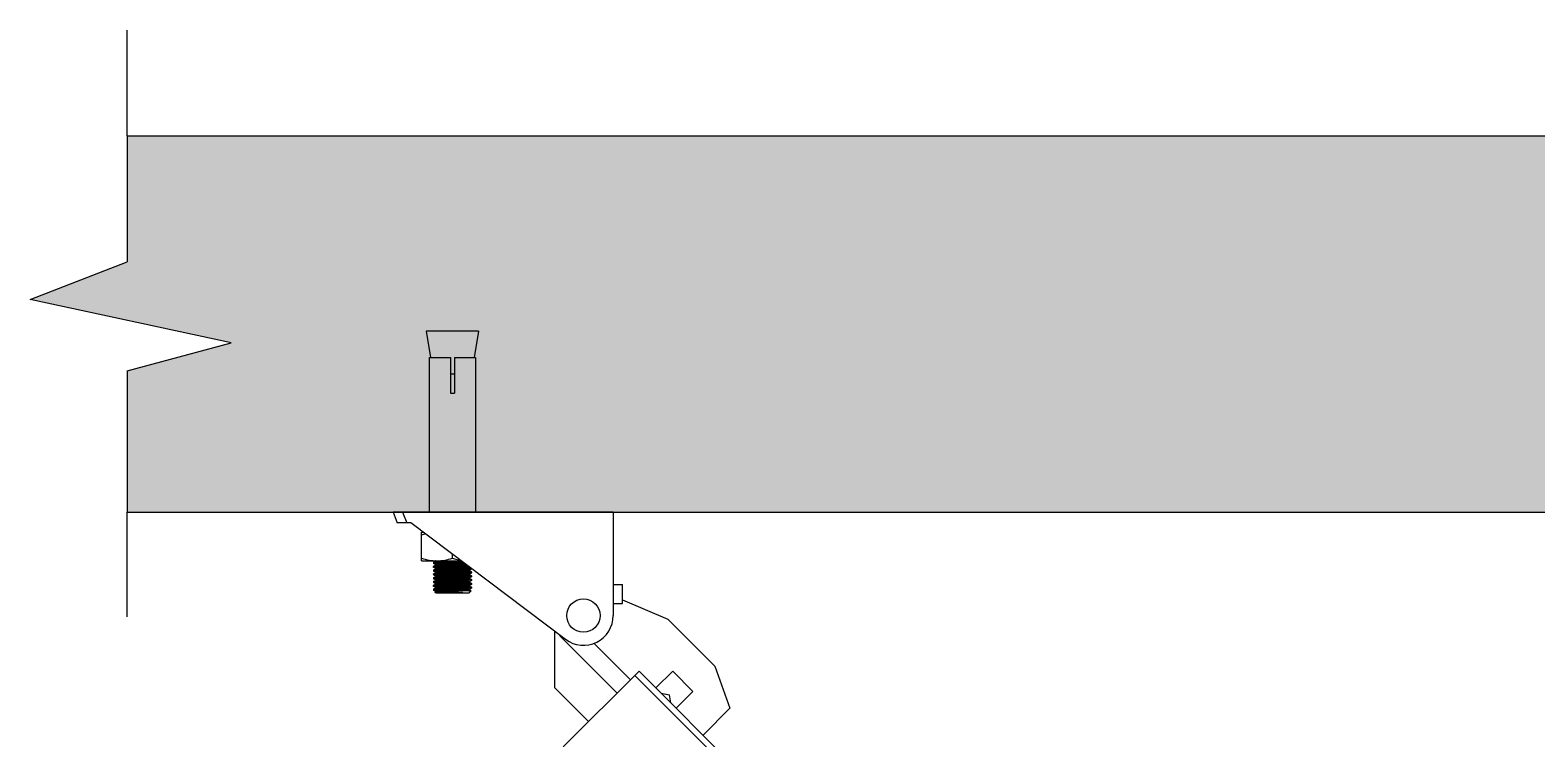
# Model space of a CAD drawing. Extents: x 69728788 to 150676229, y 20327566 to 43663798.
# Drawn here: x 75462604 to 75465482, y 20755701 to 20757056 of the extents above; entities that cross this region are included whole.
import ezdxf

# ---------------------------------------------------------------- set-up
doc = ezdxf.new("R2010")
doc.units = 0
doc.header["$LTSCALE"] = 1000
doc.header["$MEASUREMENT"] = 0
doc.layers.get('0').update_dxf_attribs({"linetype": 'CONTINUOUS'})
for name, color, linetype in [('02___PRT_ALL_AXES', 7, 'CONTINUOUS'), ('03___PRT_ALL_CURVES', 7, 'CONTINUOUS'), ('11122', 7, 'CONTINUOUS'), ('TC', 151, 'CONTINUOUS')]:
    doc.layers.add(name, color=color, linetype=linetype)

msp = doc.modelspace()

# ---------------------------------------------------------------- hatches: boundary and pattern name
at = {"layer": '11122'}
h = msp.add_hatch(dxfattribs=at)
h.set_pattern_fill('AR-CONC', color=256, scale=50, style=0)
h.set_pattern_definition([(50, (74975082.3, 21395942.1), (358.63009, -31.37607), [37.5, -412.5]), (355, (74975082.3, 21395942.1), (-69.37567, 376.09607), [30, -330]), (100.4514, (74975112.18, 21395939.5), (289.25469, 344.71977), [31.8701, -350.57106]), (46.1842, (74975082.3, 21396042.1), (533.62052, -82.7595), [56.25, -618.75]), (96.6356, (74975126.76, 21396035.2), (467.33135, 487.05894), [47.80514, -525.8565]), (351.1842, (74975082.3, 21396042.1), (467.33097, 487.0593), [45, -495]), (21, (74975132.3, 21396017.1), (298.45353, -201.30945), [37.5, -412.5]), (326, (74975132.3, 21396017.1), (121.65767, 362.57502), [30, -330]), (71.4514, (74975157.16, 21396000.32), (420.11131, 161.26525), [31.8701, -350.57106]), (37.5, (74975082.29, 21395942.1), (6.079928, 166.446927), [0, -326, 0, -335, 0, -331.25]), (7.5, (74975082.29, 21395942.1), (131.53477, 197.205856), [0, -191, 0, -318.5, 0, -126.25]), (327.5, (74974970.79, 21395942.1), (266.911218, -11.277436), [0, -125, 0, -390, 0, -517.5]), (317.5, (74974920.8, 21395942.1), (291.593085, 50.05249), [0, -162.5, 0, -259, 0, -367.5])])
edge = h.paths.add_edge_path()
edge.add_line((75462987.9, 20756457.5), (75462603.6, 20756540.9))
edge.add_line((75462603.6, 20756540.9), (75462788.7, 20756612.5))
edge.add_line((75462788.7, 20756404.2), (75462987.9, 20756457.5))
edge.add_line((75462788.7, 20756404.2), (75462788.7, 20756134.3))
edge.add_line((75462788.7, 20756853.4), (75462788.7, 20756612.5))
edge.add_line((75462788.7, 20756853.4), (75473449.6, 20756853.4))
edge.add_line((75462788.7, 20756134.3), (75473449.6, 20756134.3))
edge.add_line((75466885.1, 20756430.2), (75466844.5, 20756430.2))
edge.add_line((75466790.8, 20756480.3), (75466890.9, 20756480.3))
edge.add_line((75466837.2, 20756430.2), (75466796.6, 20756430.2))
edge.add_line((75466837.2, 20756398.4), (75466844.5, 20756398.4))
edge.add_line((75466796.6, 20756353.5), (75466796.4, 20756353.5))
edge.add_line((75466844.5, 20756361.9), (75466837.2, 20756361.9))
edge.add_line((75466885.2, 20756353.5), (75466885.1, 20756353.5))
edge.add_line((75466790.8, 20756480.3), (75466799.1, 20756430.2))
edge.add_line((75466890.9, 20756480.3), (75466882.6, 20756430.2))
edge.add_line((75466885.2, 20756361.9), (75466885.2, 20756134.3))
edge.add_line((75466885.1, 20756430.2), (75466885.1, 20756361.9))
edge.add_line((75466844.5, 20756430.2), (75466844.5, 20756361.9))
edge.add_line((75466837.2, 20756430.2), (75466837.2, 20756361.9))
edge.add_line((75466796.6, 20756430.2), (75466796.6, 20756361.9))
edge.add_line((75466796.4, 20756361.9), (75466796.4, 20756134.3))
edge.add_line((75466307.4, 20756480.6), (75466299.1, 20756430.5))
edge.add_line((75466307.4, 20756480.6), (75466207.2, 20756480.6))
edge.add_line((75466261, 20756430.5), (75466301.6, 20756430.5))
edge.add_line((75466213, 20756430.5), (75466253.7, 20756430.5))
edge.add_line((75466261, 20756398.6), (75466253.7, 20756398.6))
edge.add_line((75466301.6, 20756362.1), (75466301.7, 20756362.1))
edge.add_line((75466253.7, 20756362.1), (75466261, 20756362.1))
edge.add_line((75466212.9, 20756362.1), (75466213, 20756362.1))
edge.add_line((75466207.2, 20756480.6), (75466215.5, 20756430.5))
edge.add_line((75466212.9, 20756362.1), (75466212.9, 20756134.3))
edge.add_line((75466213, 20756430.5), (75466213, 20756362.1))
edge.add_line((75466253.7, 20756430.5), (75466253.7, 20756362.1))
edge.add_line((75466261, 20756430.5), (75466261, 20756362.1))
edge.add_line((75466301.6, 20756430.5), (75466301.6, 20756362.1))
edge.add_line((75466301.7, 20756362.1), (75466301.7, 20756134.3))
edge.add_line((75465727.4, 20756480.6), (75465735.8, 20756430.5))
edge.add_line((75465727.4, 20756480.6), (75465827.7, 20756480.6))
edge.add_line((75465773.9, 20756430.5), (75465733.3, 20756430.5))
edge.add_line((75465821.8, 20756430.5), (75465781.2, 20756430.5))
edge.add_line((75465773.9, 20756398.6), (75465781.2, 20756398.6))
edge.add_line((75465733.3, 20756362.1), (75465733.1, 20756362.1))
edge.add_line((75465781.2, 20756362.1), (75465773.9, 20756362.1))
edge.add_line((75465822, 20756362.1), (75465821.8, 20756362.1))
edge.add_line((75465827.7, 20756480.6), (75465819.3, 20756430.5))
edge.add_line((75465822, 20756362.1), (75465822, 20756134.3))
edge.add_line((75465821.8, 20756430.5), (75465821.8, 20756362.1))
edge.add_line((75465781.2, 20756430.5), (75465781.2, 20756362.1))
edge.add_line((75465773.9, 20756430.5), (75465773.9, 20756362.1))
edge.add_line((75465733.3, 20756430.5), (75465733.3, 20756362.1))
edge.add_line((75465733.1, 20756362.1), (75465733.1, 20756134.3))
edge.add_line((75469406.1, 20756430.2), (75469446.7, 20756430.2))
edge.add_line((75469500.5, 20756480.3), (75469400.3, 20756480.3))
edge.add_line((75469454, 20756430.2), (75469494.6, 20756430.2))
edge.add_line((75469454, 20756398.4), (75469446.7, 20756398.4))
edge.add_line((75469494.6, 20756353.5), (75469494.8, 20756353.5))
edge.add_line((75469446.7, 20756361.9), (75469454, 20756361.9))
edge.add_line((75469406, 20756353.5), (75469406.1, 20756353.5))
edge.add_line((75469500.5, 20756480.3), (75469492.1, 20756430.2))
edge.add_line((75469400.3, 20756480.3), (75469408.6, 20756430.2))
edge.add_line((75469406, 20756361.9), (75469406, 20756134.3))
edge.add_line((75469406.1, 20756430.2), (75469406.1, 20756361.9))
edge.add_line((75469446.7, 20756430.2), (75469446.7, 20756361.9))
edge.add_line((75469454, 20756430.2), (75469454, 20756361.9))
edge.add_line((75469494.6, 20756430.2), (75469494.6, 20756361.9))
edge.add_line((75469494.8, 20756361.9), (75469494.8, 20756134.3))
edge.add_line((75470564.1, 20756480.6), (75470555.7, 20756430.5))
edge.add_line((75470564.1, 20756480.6), (75470463.8, 20756480.6))
edge.add_line((75470517.6, 20756430.5), (75470558.2, 20756430.5))
edge.add_line((75470469.7, 20756430.5), (75470510.3, 20756430.5))
edge.add_line((75470517.6, 20756398.6), (75470510.3, 20756398.6))
edge.add_line((75470558.2, 20756362.1), (75470558.4, 20756362.1))
edge.add_line((75470510.3, 20756362.1), (75470517.6, 20756362.1))
edge.add_line((75470469.5, 20756362.1), (75470469.7, 20756362.1))
edge.add_line((75470463.8, 20756480.6), (75470472.2, 20756430.5))
edge.add_line((75470469.5, 20756362.1), (75470469.5, 20756134.3))
edge.add_line((75470469.7, 20756430.5), (75470469.7, 20756362.1))
edge.add_line((75470510.3, 20756430.5), (75470510.3, 20756362.1))
edge.add_line((75470517.6, 20756430.5), (75470517.6, 20756362.1))
edge.add_line((75470558.2, 20756430.5), (75470558.2, 20756362.1))
edge.add_line((75470558.4, 20756362.1), (75470558.4, 20756134.3))
edge.add_line((75469984.1, 20756480.6), (75469992.4, 20756430.5))
edge.add_line((75469984.1, 20756480.6), (75470084.3, 20756480.6))
edge.add_line((75470030.6, 20756430.5), (75469989.9, 20756430.5))
edge.add_line((75470078.5, 20756430.5), (75470037.9, 20756430.5))
edge.add_line((75470030.6, 20756398.6), (75470037.9, 20756398.6))
edge.add_line((75469989.9, 20756362.1), (75469989.8, 20756362.1))
edge.add_line((75470037.9, 20756362.1), (75470030.6, 20756362.1))
edge.add_line((75470078.6, 20756362.1), (75470078.5, 20756362.1))
edge.add_line((75470084.3, 20756480.6), (75470076, 20756430.5))
edge.add_line((75470078.6, 20756362.1), (75470078.6, 20756134.3))
edge.add_line((75470078.5, 20756430.5), (75470078.5, 20756362.1))
edge.add_line((75470037.9, 20756430.5), (75470037.9, 20756362.1))
edge.add_line((75470030.6, 20756430.5), (75470030.6, 20756362.1))
edge.add_line((75469989.9, 20756430.5), (75469989.9, 20756362.1))
edge.add_line((75469989.8, 20756362.1), (75469989.8, 20756134.3))
edge.add_line((75473648.8, 20756447.2), (75473264.5, 20756530.5))
edge.add_line((75473264.5, 20756530.5), (75473449.6, 20756602.2))
edge.add_line((75473449.6, 20756393.9), (75473648.8, 20756447.2))
edge.add_line((75473449.6, 20756393.9), (75473449.6, 20756123.9))
edge.add_line((75473449.6, 20756843.1), (75473449.6, 20756602.2))
edge.add_line((75472830.8, 20756480.1), (75472930.9, 20756480.1))
edge.add_line((75472877.2, 20756430), (75472836.6, 20756430))
edge.add_line((75472925.1, 20756430), (75472884.5, 20756430))
edge.add_line((75472877.2, 20756398.2), (75472884.5, 20756398.2))
edge.add_line((75472830.8, 20756480.1), (75472839.2, 20756430))
edge.add_line((75472925.1, 20756430), (75472925.1, 20756361.8))
edge.add_line((75472884.5, 20756430), (75472884.5, 20756361.8))
edge.add_line((75472877.2, 20756430), (75472877.2, 20756361.8))
edge.add_line((75472836.6, 20756430), (75472836.6, 20756361.8))
edge.add_line((75472930.9, 20756480.1), (75472922.6, 20756430))
edge.add_line((75472836.6, 20756361.8), (75472836.5, 20756361.8))
edge.add_line((75472884.5, 20756361.8), (75472877.2, 20756361.8))
edge.add_line((75472925.2, 20756361.8), (75472925.1, 20756361.8))
edge.add_line((75472925.2, 20756361.8), (75472925.2, 20756134.3))
edge.add_line((75472836.5, 20756361.8), (75472836.5, 20756134.3))

# ---------------------------------------------------------------- linework, layer by layer
at = {"color": 0, "linetype": 'Continuous'}
for p, q in [((75463366.1, 20756430), (75463366.1, 20756361.8)), ((75463366.1, 20756430), (75463406.7, 20756430)), ((75463406.7, 20756430), (75463406.7, 20756361.8)), ((75463414, 20756430), (75463414, 20756361.8)), ((75463414, 20756430), (75463454.6, 20756430)), ((75463454.6, 20756430), (75463454.6, 20756361.8)), ((75463366, 20756361.8), (75463366, 20756134.3)), ((75463366, 20756361.8), (75463366.1, 20756361.8)), ((75463406.7, 20756361.8), (75463414, 20756361.8)), ((75463454.6, 20756361.8), (75463454.7, 20756361.8)), ((75463454.7, 20756361.8), (75463454.7, 20756134.3)), ((75463297, 20756134.3), (75463304.5, 20756113.8)), ((75463717.5, 20756134.3), (75463297, 20756134.3)), ((75463330.7, 20756113.8), (75463304.5, 20756113.8)), ((75463315.2, 20756134.3), (75463323, 20756113.8)), ((75463717.5, 20756134.3), (75463717.5, 20755936.4)), ((75463373.9, 20756037.8), (75463374, 20756037.9)), ((75463373.9, 20756037.8), (75463373.9, 20756036)), ((75463374, 20756035.9), (75463373.9, 20756036)), ((75463374, 20756030.6), (75463373.9, 20756030.5)), ((75463373.9, 20756030.5), (75463373.9, 20756028.7)), ((75463373.9, 20756030.5), (75463373.9, 20756030.5)), ((75463374, 20756028.7), (75463373.9, 20756028.7)), ((75463374, 20756037.9), (75463377.9, 20756040.1)), ((75463377.9, 20756033.7), (75463374, 20756035.9)), ((75463374, 20756030.6), (75463377.9, 20756032.8)), ((75463377.9, 20756026.4), (75463374, 20756028.7)), ((75463377.9, 20756040.9), (75463377.8, 20756041)), ((75463377.9, 20756040.1), (75463377.9, 20756041)), ((75463377.9, 20756033.7), (75463377.9, 20756033.7)), ((75463377.9, 20756032.8), (75463377.9, 20756033.7)), ((75463378, 20756033.6), (75463377.9, 20756033.7)), ((75463377.9, 20756026.4), (75463377.9, 20756026.4)), ((75463377.9, 20756025.5), (75463377.9, 20756026.4)), ((75463378, 20756026.3), (75463377.9, 20756026.4)), ((75463427.5, 20756040.9), (75463424.3, 20756041)), ((75463446.7, 20756026.3), (75463446.7, 20756025.1)), ((75463373.9, 20756023.3), (75463373.9, 20756021.4)), ((75463373.9, 20756023.3), (75463374, 20756023.3)), ((75463373.9, 20756023.2), (75463373.9, 20756023.3)), ((75463374, 20756021.4), (75463373.9, 20756021.4)), ((75463373.9, 20756016), (75463373.9, 20756014.2)), ((75463373.9, 20756016), (75463374, 20756016)), ((75463373.9, 20756016), (75463373.9, 20756016)), ((75463374, 20756014.1), (75463373.9, 20756014.2)), ((75463373.9, 20756008.7), (75463374, 20756008.8)), ((75463373.9, 20756008.7), (75463373.9, 20756006.9)), ((75463373.9, 20756008.7), (75463373.9, 20756008.7)), ((75463374, 20756006.8), (75463373.9, 20756006.9)), ((75463373.9, 20756001.4), (75463374, 20756001.5)), ((75463373.9, 20756001.4), (75463373.9, 20755999.6)), ((75463373.9, 20756001.4), (75463373.9, 20756001.4)), ((75463374, 20755999.5), (75463373.9, 20755999.6)), ((75463374, 20756023.3), (75463377.9, 20756025.6)), ((75463377.9, 20756019.1), (75463374, 20756021.4)), ((75463374, 20756016), (75463377.9, 20756018.3)), ((75463377.9, 20756011.8), (75463374, 20756014.1)), ((75463374, 20756008.8), (75463377.9, 20756011)), ((75463377.9, 20756004.6), (75463374, 20756006.8)), ((75463374, 20756001.5), (75463377.9, 20756003.7)), ((75463377.9, 20755997.3), (75463374, 20755999.5)), ((75463377.9, 20756018.3), (75463377.9, 20756019.2)), ((75463377.9, 20756019.1), (75463377.9, 20756019.1)), ((75463377.9, 20756011), (75463377.9, 20756011.9)), ((75463377.9, 20756011.8), (75463377.9, 20756011.8)), ((75463377.9, 20756004.5), (75463377.9, 20756004.6)), ((75463377.9, 20756003.7), (75463377.9, 20756004.6)), ((75463442.7, 20756022), (75463442.8, 20756021.9)), ((75463442.7, 20756022), (75463442.7, 20756022)), ((75463442.7, 20756014.7), (75463442.8, 20756014.7)), ((75463442.7, 20756014.7), (75463442.7, 20756014.7)), ((75463442.7, 20756007.4), (75463442.8, 20756007.4)), ((75463442.7, 20756000.1), (75463442.8, 20756000.1)), ((75463442.7, 20756000.1), (75463442.7, 20756000.1)), ((75463446.7, 20756025), (75463442.8, 20756022.8)), ((75463442.8, 20756022.8), (75463442.8, 20756021.9)), ((75463442.8, 20756021.9), (75463446.7, 20756019.7)), ((75463446.7, 20756017.7), (75463442.8, 20756015.5)), ((75463442.8, 20756015.5), (75463442.8, 20756014.6)), ((75463442.8, 20756014.7), (75463446.7, 20756012.4)), ((75463446.7, 20756010.5), (75463442.8, 20756008.2)), ((75463442.8, 20756008.2), (75463442.8, 20756007.3)), ((75463442.8, 20756007.4), (75463446.7, 20756005.1)), ((75463446.7, 20756003.2), (75463442.8, 20756000.9)), ((75463442.8, 20756001), (75463442.8, 20756000.1)), ((75463442.8, 20756000.1), (75463446.7, 20755997.8)), ((75463446.7, 20756025), (75463446.7, 20756025.1)), ((75463446.7, 20756025.1), (75463446.7, 20756025.1)), ((75463446.7, 20756019.6), (75463446.7, 20756019.7)), ((75463446.7, 20756019.6), (75463446.7, 20756017.8)), ((75463446.7, 20756017.7), (75463446.7, 20756017.8)), ((75463446.7, 20756017.8), (75463446.7, 20756017.8)), ((75463446.7, 20756012.3), (75463446.7, 20756012.4)), ((75463446.7, 20756012.3), (75463446.7, 20756010.5)), ((75463446.7, 20756010.5), (75463446.7, 20756010.5)), ((75463446.7, 20756010.5), (75463446.7, 20756010.5)), ((75463446.7, 20756005.1), (75463446.7, 20756005.1)), ((75463446.7, 20756005.1), (75463446.7, 20756003.2)), ((75463446.7, 20756003.2), (75463446.7, 20756003.2)), ((75463446.7, 20756003.2), (75463446.7, 20756003.2)), ((75463446.7, 20755997.8), (75463446.7, 20755997.8)), ((75463446.7, 20755997.8), (75463446.7, 20755996)), ((75463373.9, 20755994.1), (75463374, 20755994.2)), ((75463373.9, 20755994.1), (75463373.9, 20755992.3)), ((75463373.9, 20755994.1), (75463373.9, 20755994.1)), ((75463374, 20755992.3), (75463373.9, 20755992.3)), ((75463373.9, 20755986.9), (75463374, 20755986.9)), ((75463373.9, 20755985), (75463374, 20755985)), ((75463374, 20755994.2), (75463377.9, 20755996.4)), ((75463377.9, 20755990), (75463374, 20755992.3)), ((75463374, 20755986.9), (75463377.9, 20755989.2)), ((75463377.9, 20755982.7), (75463374, 20755985)), ((75463376.8, 20755981.3), (75463377.9, 20755981.9)), ((75463376.8, 20755981.3), (75463376.8, 20755981.2)), ((75463378.5, 20755979.6), (75463376.8, 20755981.2)), ((75463377.9, 20755997.3), (75463377.9, 20755997.3)), ((75463377.9, 20755996.4), (75463377.9, 20755997.3)), ((75463378.1, 20755997.2), (75463377.9, 20755997.3)), ((75463377.9, 20755990), (75463377.9, 20755990)), ((75463377.9, 20755989.1), (75463377.9, 20755990)), ((75463378, 20755989.9), (75463377.9, 20755990)), ((75463377.9, 20755981.9), (75463377.9, 20755982.8)), ((75463377.9, 20755982.7), (75463377.9, 20755982.7)), ((75463378.5, 20755979.6), (75463442.2, 20755979.6)), ((75463384.6, 20755984.1), (75463436.1, 20755984.1)), ((75463406, 20755980.2), (75463430, 20755980.2)), ((75463442.2, 20755979.6), (75463446.2, 20755983.6)), ((75463442.7, 20755992.8), (75463442.6, 20755992.9)), ((75463442.7, 20755992.8), (75463442.8, 20755992.8)), ((75463442.7, 20755985.6), (75463442.8, 20755985.5)), ((75463446.7, 20755995.9), (75463442.8, 20755993.7)), ((75463442.8, 20755993.7), (75463442.8, 20755992.8)), ((75463442.8, 20755992.8), (75463446.7, 20755990.6)), ((75463446.7, 20755988.6), (75463442.8, 20755986.4)), ((75463442.8, 20755986.4), (75463442.8, 20755985.5)), ((75463442.8, 20755985.5), (75463446.2, 20755983.6)), ((75463446.2, 20755983.6), (75463446.2, 20755983.6)), ((75463446.7, 20755995.9), (75463446.7, 20755996)), ((75463446.7, 20755996), (75463446.7, 20755996)), ((75463446.7, 20755990.5), (75463446.7, 20755990.6)), ((75463446.7, 20755990.5), (75463446.7, 20755988.7)), ((75463446.7, 20755988.6), (75463446.7, 20755988.7)), ((75463446.7, 20755988.7), (75463446.7, 20755988.7)), ((75463717.5, 20755995.5), (75463735.3, 20755995.5)), ((75463735.3, 20755959.6), (75463735.3, 20755995.5)), ((75463717.5, 20755959.6), (75463735.3, 20755959.6)), ((75463735.3, 20755966.3), (75463821.8, 20755929.6))]:
    msp.add_line(p, q, dxfattribs=at)
at = {"color": 7, "linetype": 'Continuous'}
for p, q in [((75463626.4, 20755890.9), (75463330.7, 20756113.8)), ((75463821.8, 20755929.6), (75463911.9, 20755839.5)), ((75463606, 20755797.9), (75463606, 20755906.3)), ((75463618.8, 20755894.5), (75463725, 20755788.3)), ((75463680.6, 20755883.5), (75463750.5, 20755813.7)), ((75463766.9, 20755830.1), (75463622.1, 20755685.3)), ((75463766.9, 20755830.1), (75465613.1, 20753983.8)), ((75463831.2, 20755830.1), (75463799, 20755797.9)), ((75463869.8, 20755791.5), (75463831.2, 20755830.1)), ((75463911.9, 20755839.5), (75463940.6, 20755759.3)), ((75463670.3, 20755733.6), (75463606, 20755797.9)), ((75463758.8, 20755822), (75465602.1, 20753978.8)), ((75463837.6, 20755759.3), (75463869.8, 20755791.5)), ((75463940.6, 20755759.3), (75463889.1, 20755707.8))]:
    msp.add_line(p, q, dxfattribs=at)
at = {"color": 0}
for points in [[(75462788.7, 20756853.4), (75462788.7, 20757055.7)], [(75462788.7, 20756853.4), (75462788.7, 20756612.5)], [(75462603.6, 20756540.9), (75462788.7, 20756612.5)], [(75462987.9, 20756457.5), (75462603.6, 20756540.9)], [(75462788.7, 20756404.2), (75462987.9, 20756457.5)], [(75462788.7, 20756404.2), (75462788.7, 20756134.3)], [(75462788.7, 20755934), (75462788.7, 20756134.3)]]:
    msp.add_lwpolyline(points, dxfattribs=at)
at = {"color": 7, "linetype": 'Continuous'}
msp.add_arc((75463660.6, 20755936.4), 56.9, 232.9893, 0, dxfattribs=at)
at = {"color": 0, "linetype": 'Continuous'}
msp.add_arc((75463660.6, 20755936.4), 59.2, 217.7521, 225.0012, dxfattribs=at)
for points, knots in [([(75463435.1, 20756035.1), (75463432.3, 20756035.3), (75463426, 20756035.5), (75463416.3, 20756035.8), (75463406.1, 20756036.1), (75463397.6, 20756036.4), (75463391.3, 20756036.6), (75463387, 20756036.8), (75463383.3, 20756037), (75463380.1, 20756037.1), (75463377.6, 20756037.3), (75463375.9, 20756037.4), (75463374.9, 20756037.6), (75463374.4, 20756037.6), (75463374.1, 20756037.7), (75463373.9, 20756037.8), (75463373.9, 20756037.8)], [0, 0, 0, 0, 0.141322, 0.304623, 0.476266, 0.641936, 0.718164, 0.787819, 0.849445, 0.901754, 0.943654, 0.974283, 0.985176, 0.993055, 0.997923, 1, 1, 1, 1]), ([(75463445.7, 20756027.2), (75463444, 20756027.4), (75463439.2, 20756027.7), (75463430.4, 20756028.1), (75463418.9, 20756028.4), (75463408.5, 20756028.8), (75463399.9, 20756029.1), (75463393.9, 20756029.3), (75463388.4, 20756029.5), (75463383.6, 20756029.7), (75463380.1, 20756029.8), (75463377.8, 20756030), (75463376.5, 20756030.1), (75463375.5, 20756030.2), (75463374.7, 20756030.3), (75463374.2, 20756030.4), (75463374, 20756030.5), (75463373.9, 20756030.5)], [0, 0, 0, 0, 0.073815, 0.201898, 0.367708, 0.549733, 0.639457, 0.724387, 0.801743, 0.868996, 0.923959, 0.946257, 0.96485, 0.979587, 0.990367, 0.997127, 1, 1, 1, 1]), ([(75463437.8, 20756033.2), (75463435, 20756033.3), (75463429, 20756033.6), (75463419.5, 20756033.9), (75463409.1, 20756034.2), (75463398.9, 20756034.5), (75463390.8, 20756034.8), (75463385.1, 20756035.1), (75463381.5, 20756035.2), (75463378.6, 20756035.4), (75463376.4, 20756035.5), (75463375, 20756035.7), (75463374.2, 20756035.8), (75463374, 20756035.9)], [0, 0, 0, 0, 0.128161, 0.282558, 0.449765, 0.615242, 0.764597, 0.829085, 0.884847, 0.930673, 0.965573, 0.988812, 1, 1, 1, 1]), ([(75463446.7, 20756025.1), (75463446.7, 20756025.2), (75463446.4, 20756025.2), (75463445.9, 20756025.3), (75463445, 20756025.4), (75463443.9, 20756025.5), (75463442.4, 20756025.7), (75463439.8, 20756025.8), (75463435.9, 20756026), (75463430.7, 20756026.2), (75463424.6, 20756026.4), (75463418, 20756026.7), (75463411.2, 20756026.9), (75463404.3, 20756027.1), (75463397.6, 20756027.3), (75463391.4, 20756027.5), (75463385.9, 20756027.7), (75463381.3, 20756028), (75463378.1, 20756028.1), (75463376.2, 20756028.3), (75463375.2, 20756028.4), (75463374.5, 20756028.5), (75463374.1, 20756028.6), (75463374, 20756028.7)], [0, 0, 0, 0, 0.003126, 0.010599, 0.022538, 0.038861, 0.059436, 0.084071, 0.144605, 0.218244, 0.302282, 0.393624, 0.488903, 0.58461, 0.677217, 0.763313, 0.839726, 0.903646, 0.952726, 0.971121, 0.98519, 0.994822, 1, 1, 1, 1]), ([(75463378.3, 20756040.8), (75463378.3, 20756040.8), (75463378.1, 20756040.9), (75463378, 20756040.9), (75463377.9, 20756040.9)], [0, 0, 0, 0, 0.326384, 1, 1, 1, 1]), ([(75463432.1, 20756037.4), (75463429.5, 20756037.5), (75463424, 20756037.8), (75463415.3, 20756038.1), (75463406.2, 20756038.4), (75463398.8, 20756038.7), (75463393.2, 20756038.9), (75463389.4, 20756039.1), (75463386.1, 20756039.2), (75463383.3, 20756039.4), (75463381.1, 20756039.6), (75463379.6, 20756039.7), (75463378.7, 20756039.8), (75463378.3, 20756039.9), (75463378, 20756040), (75463377.9, 20756040.1), (75463377.9, 20756040.1)], [0, 0, 0, 0, 0.142688, 0.306603, 0.478257, 0.643515, 0.719446, 0.78878, 0.850087, 0.902108, 0.943767, 0.974229, 0.985073, 0.992932, 0.997817, 1, 1, 1, 1]), ([(75463442.4, 20756029.3), (75463442, 20756029.5), (75463440.6, 20756029.6), (75463438.1, 20756029.8), (75463434.7, 20756030), (75463428.5, 20756030.3), (75463419.5, 20756030.7), (75463409.9, 20756031), (75463402, 20756031.3), (75463396.4, 20756031.5), (75463391.3, 20756031.7), (75463386.8, 20756031.9), (75463383.6, 20756032.1), (75463381.5, 20756032.3), (75463380.2, 20756032.4), (75463379.3, 20756032.5), (75463378.5, 20756032.6), (75463378.1, 20756032.7), (75463377.9, 20756032.8), (75463377.9, 20756032.8)], [0, 0, 0, 0, 0.022796, 0.061997, 0.116305, 0.183849, 0.348888, 0.534354, 0.626759, 0.714641, 0.794938, 0.86486, 0.921979, 0.945104, 0.964325, 0.97949, 0.990477, 0.997241, 1, 1, 1, 1]), ([(75463441.5, 20756030.4), (75463439.9, 20756030.6), (75463435.5, 20756030.9), (75463427.8, 20756031.3), (75463418, 20756031.6), (75463407.3, 20756032), (75463398.4, 20756032.3), (75463391.8, 20756032.6), (75463387.5, 20756032.8), (75463384, 20756033), (75463381.2, 20756033.2), (75463379.3, 20756033.4), (75463378.3, 20756033.5), (75463378, 20756033.6)], [0, 0, 0, 0, 0.077845, 0.204483, 0.364985, 0.540358, 0.70984, 0.786006, 0.853367, 0.909918, 0.953983, 0.984276, 1, 1, 1, 1]), ([(75463442.8, 20756022.8), (75463442.8, 20756022.9), (75463442.5, 20756023), (75463442.1, 20756023), (75463441.4, 20756023.2), (75463440.4, 20756023.3), (75463439.1, 20756023.4), (75463436.9, 20756023.5), (75463433.6, 20756023.7), (75463429, 20756023.9), (75463423.7, 20756024.1), (75463418, 20756024.4), (75463411.9, 20756024.6), (75463405.9, 20756024.8), (75463399.9, 20756025), (75463394.4, 20756025.2), (75463389.4, 20756025.4), (75463385.2, 20756025.6), (75463381.9, 20756025.8), (75463379.6, 20756026.1), (75463378.4, 20756026.2), (75463378, 20756026.3)], [0, 0, 0, 0, 0.002822, 0.009786, 0.021097, 0.03671, 0.056491, 0.080278, 0.138977, 0.210714, 0.292913, 0.382619, 0.476605, 0.571489, 0.663855, 0.750379, 0.827951, 0.893783, 0.945517, 0.981317, 1, 1, 1, 1]), ([(75463380.1, 20756040.6), (75463379.9, 20756040.6), (75463379.3, 20756040.7), (75463378.7, 20756040.7), (75463378.3, 20756040.8)], [0, 0, 0, 0, 0.320782, 1, 1, 1, 1]), ([(75463430.8, 20756038.4), (75463426.3, 20756038.6), (75463416.7, 20756039), (75463402.7, 20756039.4), (75463390.3, 20756039.9), (75463383, 20756040.3), (75463380.1, 20756040.6)], [0, 0, 0, 0, 0.268738, 0.566666, 0.829339, 1, 1, 1, 1]), ([(75463442.7, 20756029.2), (75463442.7, 20756029.3), (75463442.6, 20756029.3), (75463442.5, 20756029.3), (75463442.4, 20756029.3)], [0, 0, 0, 0, 0.181448, 1, 1, 1, 1]), ([(75463446.7, 20756019.7), (75463446.6, 20756019.7), (75463446.2, 20756019.8), (75463445.5, 20756019.9), (75463444.5, 20756020), (75463442.5, 20756020.2), (75463439.3, 20756020.4), (75463434.8, 20756020.6), (75463429.3, 20756020.8), (75463423.1, 20756021), (75463416.4, 20756021.2), (75463409.5, 20756021.5), (75463402.7, 20756021.7), (75463396.1, 20756021.9), (75463390, 20756022.1), (75463384.7, 20756022.3), (75463380.9, 20756022.5), (75463378.3, 20756022.7), (75463376.8, 20756022.8), (75463375.7, 20756022.9), (75463374.8, 20756023), (75463374.3, 20756023.1), (75463374, 20756023.2), (75463373.9, 20756023.2)], [0, 0, 0, 0, 0.005178, 0.014811, 0.028881, 0.047278, 0.096363, 0.160283, 0.236695, 0.322794, 0.415405, 0.51111, 0.606386, 0.697723, 0.78176, 0.855398, 0.915929, 0.940564, 0.961139, 0.977461, 0.9894, 0.996873, 1, 1, 1, 1]), ([(75463446.7, 20756012.4), (75463446.6, 20756012.5), (75463446.2, 20756012.5), (75463445.5, 20756012.6), (75463444.5, 20756012.8), (75463442.5, 20756012.9), (75463439.3, 20756013.1), (75463434.8, 20756013.3), (75463429.3, 20756013.5), (75463423.1, 20756013.7), (75463416.4, 20756014), (75463409.5, 20756014.2), (75463402.7, 20756014.4), (75463396.1, 20756014.6), (75463390, 20756014.8), (75463384.7, 20756015.1), (75463380.9, 20756015.2), (75463378.3, 20756015.4), (75463376.8, 20756015.5), (75463375.7, 20756015.6), (75463374.8, 20756015.7), (75463374.3, 20756015.8), (75463374, 20756015.9), (75463373.9, 20756016)], [0, 0, 0, 0, 0.005177, 0.014809, 0.028877, 0.047271, 0.096349, 0.160265, 0.236676, 0.322771, 0.415375, 0.511078, 0.606358, 0.697705, 0.781748, 0.855387, 0.915922, 0.94056, 0.961137, 0.977461, 0.989401, 0.996874, 1, 1, 1, 1]), ([(75463400.9, 20756007.2), (75463399.1, 20756007.2), (75463395.5, 20756007.4), (75463390.4, 20756007.5), (75463385.8, 20756007.7), (75463381.8, 20756007.9), (75463379, 20756008.1), (75463377.1, 20756008.2), (75463376, 20756008.3), (75463375.2, 20756008.4), (75463374.5, 20756008.5), (75463374.2, 20756008.6), (75463374, 20756008.6), (75463373.9, 20756008.7)], [0, 0, 0, 0, 0.205786, 0.397024, 0.568602, 0.716064, 0.835524, 0.883754, 0.923882, 0.95566, 0.978916, 0.993574, 1, 1, 1, 1]), ([(75463446.7, 20755997.8), (75463446.6, 20755997.9), (75463446.2, 20755998), (75463445.5, 20755998.1), (75463444.5, 20755998.2), (75463442.5, 20755998.4), (75463439.3, 20755998.5), (75463434.8, 20755998.8), (75463429.3, 20755999), (75463423.1, 20755999.2), (75463416.4, 20755999.4), (75463409.5, 20755999.6), (75463402.7, 20755999.8), (75463396.1, 20756000.1), (75463390, 20756000.3), (75463384.7, 20756000.5), (75463380.9, 20756000.7), (75463378.3, 20756000.8), (75463376.8, 20756001), (75463375.7, 20756001.1), (75463374.8, 20756001.2), (75463374.3, 20756001.3), (75463374, 20756001.3), (75463373.9, 20756001.4)], [0, 0, 0, 0, 0.005177, 0.014809, 0.028877, 0.047271, 0.096349, 0.160265, 0.236675, 0.322771, 0.415375, 0.511077, 0.606357, 0.697705, 0.781748, 0.855387, 0.915922, 0.94056, 0.961137, 0.977461, 0.989401, 0.996874, 1, 1, 1, 1]), ([(75463446.7, 20756017.8), (75463446.7, 20756017.9), (75463446.4, 20756017.9), (75463445.9, 20756018.1), (75463445, 20756018.2), (75463443.9, 20756018.3), (75463442.4, 20756018.4), (75463439.8, 20756018.5), (75463435.9, 20756018.7), (75463430.7, 20756018.9), (75463424.6, 20756019.2), (75463418, 20756019.4), (75463411.2, 20756019.6), (75463404.3, 20756019.8), (75463397.6, 20756020), (75463391.4, 20756020.2), (75463385.9, 20756020.5), (75463381.3, 20756020.7), (75463378.1, 20756020.9), (75463376.2, 20756021), (75463375.2, 20756021.1), (75463374.5, 20756021.2), (75463374.1, 20756021.3), (75463374, 20756021.4)], [0, 0, 0, 0, 0.003126, 0.010599, 0.022538, 0.038861, 0.059436, 0.084071, 0.144605, 0.218244, 0.302282, 0.393624, 0.488903, 0.58461, 0.677217, 0.763313, 0.839726, 0.903646, 0.952726, 0.971121, 0.98519, 0.994822, 1, 1, 1, 1]), ([(75463400.9, 20756012.6), (75463397.5, 20756012.8), (75463392.5, 20756012.9), (75463386.2, 20756013.2), (75463382.3, 20756013.3), (75463379.1, 20756013.5), (75463376.7, 20756013.7), (75463375.1, 20756013.9), (75463374.2, 20756014), (75463374, 20756014.1)], [0, 0, 0, 0, 0.385057, 0.552883, 0.698628, 0.818729, 0.910275, 0.971094, 1, 1, 1, 1]), ([(75463446.7, 20756003.2), (75463446.7, 20756003.3), (75463446.4, 20756003.4), (75463445.9, 20756003.5), (75463445, 20756003.6), (75463443.9, 20756003.7), (75463442.4, 20756003.8), (75463439.8, 20756004), (75463435.9, 20756004.2), (75463430.7, 20756004.4), (75463424.6, 20756004.6), (75463418, 20756004.8), (75463411.2, 20756005), (75463404.3, 20756005.3), (75463397.6, 20756005.5), (75463391.4, 20756005.7), (75463385.9, 20756005.9), (75463381.3, 20756006.1), (75463378.1, 20756006.3), (75463376.2, 20756006.5), (75463375.2, 20756006.6), (75463374.5, 20756006.7), (75463374.1, 20756006.8), (75463374, 20756006.8)], [0, 0, 0, 0, 0.003126, 0.010599, 0.022538, 0.038861, 0.059436, 0.084071, 0.144605, 0.218244, 0.302282, 0.393624, 0.488903, 0.58461, 0.677217, 0.763313, 0.839726, 0.903646, 0.952726, 0.971121, 0.98519, 0.994822, 1, 1, 1, 1]), ([(75463446.7, 20755996), (75463446.7, 20755996), (75463446.4, 20755996.1), (75463445.9, 20755996.2), (75463445, 20755996.3), (75463443.9, 20755996.4), (75463442.4, 20755996.5), (75463439.8, 20755996.7), (75463435.9, 20755996.9), (75463430.7, 20755997.1), (75463424.6, 20755997.3), (75463418, 20755997.5), (75463411.2, 20755997.8), (75463404.3, 20755998), (75463397.6, 20755998.2), (75463391.4, 20755998.4), (75463385.9, 20755998.6), (75463381.3, 20755998.8), (75463378.1, 20755999), (75463376.2, 20755999.2), (75463375.2, 20755999.3), (75463374.5, 20755999.4), (75463374.1, 20755999.5), (75463374, 20755999.5)], [0, 0, 0, 0, 0.003126, 0.010599, 0.022538, 0.038861, 0.059436, 0.084071, 0.144605, 0.218244, 0.302282, 0.393624, 0.488903, 0.58461, 0.677217, 0.763313, 0.839726, 0.903646, 0.952726, 0.971121, 0.98519, 0.994822, 1, 1, 1, 1]), ([(75463442.7, 20756022), (75463442.4, 20756022.1), (75463441.2, 20756022.2), (75463439, 20756022.5), (75463435.8, 20756022.7), (75463431.6, 20756022.9), (75463426.7, 20756023.1), (75463421.1, 20756023.3), (75463415.2, 20756023.5), (75463409.1, 20756023.8), (75463403, 20756024), (75463397.2, 20756024.2), (75463391.9, 20756024.4), (75463387.2, 20756024.6), (75463383.8, 20756024.8), (75463381.6, 20756025), (75463380.3, 20756025.1), (75463379.3, 20756025.2), (75463378.5, 20756025.3), (75463378.2, 20756025.4), (75463377.9, 20756025.5), (75463377.9, 20756025.5)], [0, 0, 0, 0, 0.017078, 0.05154, 0.102255, 0.167406, 0.244629, 0.331116, 0.423717, 0.519059, 0.613667, 0.704094, 0.787045, 0.8595, 0.918826, 0.942874, 0.962879, 0.978668, 0.990109, 0.997152, 1, 1, 1, 1]), ([(75463378.4, 20756019), (75463378.3, 20756019), (75463378.2, 20756019), (75463378, 20756019), (75463377.9, 20756019.1)], [0, 0, 0, 0, 0.332014, 1, 1, 1, 1]), ([(75463442.7, 20756014.7), (75463442.3, 20756014.9), (75463441.1, 20756015), (75463438.9, 20756015.2), (75463435.6, 20756015.4), (75463431.3, 20756015.6), (75463426.4, 20756015.8), (75463420.8, 20756016.1), (75463414.9, 20756016.3), (75463408.8, 20756016.5), (75463402.8, 20756016.7), (75463397, 20756016.9), (75463391.7, 20756017.1), (75463387.1, 20756017.4), (75463383.8, 20756017.5), (75463381.6, 20756017.7), (75463380.3, 20756017.8), (75463379.3, 20756017.9), (75463378.5, 20756018), (75463378.1, 20756018.1), (75463377.9, 20756018.2), (75463377.9, 20756018.3)], [0, 0, 0, 0, 0.018292, 0.053767, 0.105252, 0.170919, 0.248407, 0.334924, 0.427348, 0.522343, 0.61648, 0.70636, 0.788741, 0.860653, 0.919505, 0.943352, 0.963192, 0.978843, 0.99019, 0.997168, 1, 1, 1, 1]), ([(75463401.9, 20756010.4), (75463398.9, 20756010.5), (75463394.5, 20756010.6), (75463388.9, 20756010.9), (75463385.4, 20756011.1), (75463382.6, 20756011.3), (75463380.4, 20756011.4), (75463378.9, 20756011.6), (75463378.2, 20756011.7), (75463377.9, 20756011.8)], [0, 0, 0, 0, 0.383271, 0.550494, 0.695962, 0.816125, 0.908113, 0.969792, 1, 1, 1, 1]), ([(75463401.9, 20756009.5), (75463400.3, 20756009.5), (75463397.1, 20756009.6), (75463392.5, 20756009.8), (75463388.4, 20756010), (75463384.8, 20756010.2), (75463382, 20756010.4), (75463380.1, 20756010.5), (75463378.9, 20756010.7), (75463378.4, 20756010.8), (75463378.1, 20756010.8), (75463377.9, 20756010.9), (75463377.9, 20756011)], [0, 0, 0, 0, 0.206919, 0.39913, 0.571332, 0.719058, 0.838342, 0.926054, 0.957353, 0.980013, 0.994032, 1, 1, 1, 1]), ([(75463378.1, 20756004.5), (75463378.1, 20756004.5), (75463378, 20756004.5), (75463378, 20756004.5), (75463377.9, 20756004.5)], [0, 0, 0, 0, 0.561828, 1, 1, 1, 1]), ([(75463442.7, 20756000.1), (75463442.4, 20756000.3), (75463441.2, 20756000.4), (75463439, 20756000.6), (75463435.8, 20756000.8), (75463431.6, 20756001.1), (75463426.6, 20756001.3), (75463421.1, 20756001.5), (75463415.1, 20756001.7), (75463409, 20756001.9), (75463403, 20756002.1), (75463397.2, 20756002.4), (75463391.8, 20756002.6), (75463387.2, 20756002.8), (75463383.8, 20756003), (75463381.6, 20756003.1), (75463380.3, 20756003.2), (75463379.3, 20756003.3), (75463378.5, 20756003.5), (75463378.2, 20756003.5), (75463377.9, 20756003.6), (75463377.9, 20756003.7)], [0, 0, 0, 0, 0.017226, 0.051811, 0.102621, 0.167835, 0.245091, 0.331582, 0.424161, 0.519461, 0.614011, 0.704371, 0.787253, 0.859642, 0.918909, 0.942933, 0.962918, 0.97869, 0.990119, 0.997154, 1, 1, 1, 1]), ([(75463442.8, 20756001), (75463442.8, 20756001), (75463442.5, 20756001.1), (75463442.2, 20756001.2), (75463441.4, 20756001.3), (75463440.4, 20756001.4), (75463439.1, 20756001.5), (75463437, 20756001.7), (75463433.6, 20756001.9), (75463429.1, 20756002.1), (75463423.9, 20756002.3), (75463418.1, 20756002.5), (75463412.1, 20756002.7), (75463406.1, 20756002.9), (75463400.2, 20756003.2), (75463394.6, 20756003.4), (75463389.6, 20756003.6), (75463385.4, 20756003.8), (75463382.1, 20756004), (75463379.7, 20756004.2), (75463378.5, 20756004.3), (75463378.1, 20756004.5)], [0, 0, 0, 0, 0.002806, 0.009719, 0.020947, 0.036446, 0.056084, 0.079703, 0.137999, 0.209274, 0.290989, 0.380232, 0.473817, 0.568404, 0.660616, 0.747163, 0.824957, 0.891226, 0.943615, 0.980278, 1, 1, 1, 1]), ([(75463442.8, 20756015.5), (75463442.8, 20756015.6), (75463442.6, 20756015.7), (75463442.2, 20756015.8), (75463441.5, 20756015.9), (75463440.5, 20756016), (75463439.3, 20756016.1), (75463437.2, 20756016.2), (75463434, 20756016.4), (75463429.6, 20756016.6), (75463424.5, 20756016.8), (75463419, 20756017), (75463411.2, 20756017.3), (75463401.7, 20756017.7), (75463392.7, 20756018), (75463386.4, 20756018.3), (75463382.9, 20756018.5), (75463380.3, 20756018.7), (75463378.9, 20756018.9), (75463378.4, 20756019)], [0, 0, 0, 0, 0.002728, 0.009396, 0.020229, 0.035178, 0.054131, 0.076936, 0.133296, 0.202345, 0.281727, 0.368726, 0.460365, 0.644957, 0.810434, 0.878797, 0.934346, 0.975195, 1, 1, 1, 1]), ([(75463446.7, 20756010.5), (75463446.7, 20756010.6), (75463446.3, 20756010.7), (75463445.6, 20756010.8), (75463444.4, 20756010.9), (75463442.7, 20756011.1), (75463440.7, 20756011.2), (75463438.2, 20756011.3), (75463435.4, 20756011.5), (75463431.1, 20756011.6), (75463425, 20756011.9), (75463417.2, 20756012.1), (75463409.1, 20756012.4), (75463403.7, 20756012.6), (75463400.9, 20756012.6)], [0, 0, 0, 0, 0.006601, 0.023009, 0.049324, 0.085264, 0.130377, 0.184092, 0.245718, 0.314454, 0.469632, 0.641612, 0.82149, 1, 1, 1, 1]), ([(75463446.7, 20756005.1), (75463446.6, 20756005.2), (75463446.1, 20756005.3), (75463445.2, 20756005.4), (75463443.9, 20756005.5), (75463441.3, 20756005.7), (75463437.2, 20756005.9), (75463431.3, 20756006.2), (75463424.4, 20756006.4), (75463416.8, 20756006.7), (75463408.9, 20756006.9), (75463403.6, 20756007.1), (75463400.9, 20756007.2)], [0, 0, 0, 0, 0.010136, 0.029737, 0.058686, 0.096671, 0.197792, 0.328178, 0.481455, 0.650107, 0.825821, 1, 1, 1, 1]), ([(75463442.8, 20756008.2), (75463442.8, 20756008.3), (75463442.4, 20756008.4), (75463441.9, 20756008.5), (75463440.8, 20756008.7), (75463439.3, 20756008.8), (75463437.5, 20756008.9), (75463434.4, 20756009.1), (75463429.8, 20756009.3), (75463423.5, 20756009.6), (75463416.6, 20756009.8), (75463409.3, 20756010.1), (75463404.4, 20756010.3), (75463401.9, 20756010.4)], [0, 0, 0, 0, 0.006118, 0.021964, 0.047786, 0.083336, 0.128162, 0.181703, 0.312019, 0.467511, 0.640081, 0.82071, 1, 1, 1, 1]), ([(75463442.7, 20756007.4), (75463442.6, 20756007.5), (75463442.2, 20756007.6), (75463441.4, 20756007.7), (75463440.2, 20756007.8), (75463437.9, 20756008), (75463434.2, 20756008.2), (75463429, 20756008.5), (75463422.8, 20756008.7), (75463413.7, 20756009), (75463406.7, 20756009.3), (75463401.9, 20756009.5)], [0, 0, 0, 0, 0.010729, 0.030814, 0.060149, 0.09842, 0.19985, 0.330222, 0.483203, 0.651347, 1, 1, 1, 1]), ([(75463446.7, 20755990.6), (75463446.6, 20755990.6), (75463446.2, 20755990.7), (75463445.5, 20755990.8), (75463444.5, 20755990.9), (75463442.5, 20755991.1), (75463439.3, 20755991.3), (75463434.8, 20755991.5), (75463429.3, 20755991.7), (75463423.1, 20755991.9), (75463416.4, 20755992.1), (75463409.5, 20755992.3), (75463402.7, 20755992.6), (75463396.1, 20755992.8), (75463390, 20755993), (75463384.7, 20755993.2), (75463380.9, 20755993.4), (75463378.3, 20755993.6), (75463376.8, 20755993.7), (75463375.7, 20755993.8), (75463374.8, 20755993.9), (75463374.3, 20755994), (75463374, 20755994.1), (75463373.9, 20755994.1)], [0, 0, 0, 0, 0.005178, 0.014811, 0.028881, 0.047278, 0.096362, 0.160282, 0.236694, 0.322794, 0.415406, 0.511111, 0.606386, 0.697724, 0.781761, 0.855399, 0.91593, 0.940565, 0.961139, 0.977461, 0.9894, 0.996873, 1, 1, 1, 1]), ([(75463436.1, 20755984.1), (75463433.2, 20755984.3), (75463427, 20755984.5), (75463417.2, 20755984.8), (75463406.9, 20755985.1), (75463398.3, 20755985.4), (75463391.8, 20755985.7), (75463387.4, 20755985.8), (75463383.6, 20755986), (75463380.3, 20755986.2), (75463377.7, 20755986.3), (75463375.9, 20755986.5), (75463374.9, 20755986.6), (75463374.4, 20755986.7), (75463374.1, 20755986.7), (75463373.9, 20755986.8), (75463373.9, 20755986.9)], [0, 0, 0, 0, 0.137997, 0.299679, 0.47117, 0.637715, 0.714605, 0.784992, 0.847356, 0.900349, 0.942837, 0.973918, 0.984971, 0.992969, 0.997906, 1, 1, 1, 1]), ([(75463446.7, 20755988.7), (75463446.7, 20755988.8), (75463446.4, 20755988.8), (75463445.9, 20755988.9), (75463445, 20755989), (75463443.9, 20755989.1), (75463442.4, 20755989.3), (75463439.8, 20755989.4), (75463435.9, 20755989.6), (75463430.7, 20755989.8), (75463424.6, 20755990), (75463418, 20755990.3), (75463411.2, 20755990.5), (75463404.3, 20755990.7), (75463397.6, 20755990.9), (75463391.4, 20755991.1), (75463385.9, 20755991.3), (75463381.3, 20755991.6), (75463378.1, 20755991.7), (75463376.2, 20755991.9), (75463375.2, 20755992), (75463374.5, 20755992.1), (75463374.1, 20755992.2), (75463374, 20755992.3)], [0, 0, 0, 0, 0.003126, 0.010599, 0.022538, 0.038861, 0.059436, 0.084071, 0.144605, 0.218244, 0.302282, 0.393624, 0.488903, 0.58461, 0.677217, 0.763313, 0.839726, 0.903646, 0.952726, 0.971121, 0.98519, 0.994822, 1, 1, 1, 1]), ([(75463374, 20755985), (75463374.1, 20755984.9), (75463374.4, 20755984.8), (75463375.1, 20755984.7), (75463376, 20755984.6), (75463377.8, 20755984.5), (75463380.7, 20755984.3), (75463383.2, 20755984.2), (75463384.6, 20755984.1)], [0, 0, 0, 0, 0.032891, 0.093222, 0.18095, 0.295435, 0.60103, 1, 1, 1, 1]), ([(75463376.8, 20755981.2), (75463376.9, 20755981.2), (75463377.1, 20755981.2), (75463377.6, 20755981.1), (75463378.3, 20755981), (75463379.2, 20755981), (75463380.5, 20755980.9), (75463382.5, 20755980.8), (75463385.6, 20755980.7), (75463389.9, 20755980.6), (75463394.9, 20755980.5), (75463400.3, 20755980.3), (75463404.1, 20755980.2), (75463406, 20755980.2)], [0, 0, 0, 0, 0.007066, 0.022851, 0.047406, 0.080577, 0.122131, 0.171766, 0.29368, 0.442549, 0.613647, 0.801528, 1, 1, 1, 1]), ([(75463442.6, 20755992.9), (75463442.3, 20755993), (75463441.1, 20755993.1), (75463438.8, 20755993.4), (75463435.5, 20755993.6), (75463431.3, 20755993.8), (75463426.3, 20755994), (75463420.8, 20755994.2), (75463414.8, 20755994.4), (75463408.8, 20755994.7), (75463402.7, 20755994.9), (75463397, 20755995.1), (75463391.7, 20755995.3), (75463387.1, 20755995.5), (75463383.8, 20755995.7), (75463381.6, 20755995.9), (75463380.3, 20755996), (75463379.3, 20755996.1), (75463378.5, 20755996.2), (75463378.1, 20755996.3), (75463377.9, 20755996.4), (75463377.9, 20755996.4)], [0, 0, 0, 0, 0.018599, 0.054329, 0.106009, 0.171805, 0.249359, 0.335883, 0.428262, 0.523169, 0.617187, 0.70693, 0.789168, 0.860942, 0.919675, 0.943473, 0.96327, 0.978887, 0.99021, 0.997173, 1, 1, 1, 1]), ([(75463442.6, 20755985.6), (75463442.1, 20755985.8), (75463440.9, 20755985.9), (75463438.5, 20755986.1), (75463435.1, 20755986.3), (75463430.8, 20755986.5), (75463425.8, 20755986.7), (75463418.2, 20755987), (75463410.3, 20755987.3), (75463402.4, 20755987.6), (75463396.7, 20755987.8), (75463391.5, 20755988), (75463387, 20755988.2), (75463383.7, 20755988.4), (75463381.5, 20755988.6), (75463380.2, 20755988.7), (75463379.3, 20755988.8), (75463378.5, 20755988.9), (75463378.1, 20755989), (75463377.9, 20755989.1), (75463377.9, 20755989.1)], [0, 0, 0, 0, 0.020754, 0.058272, 0.111307, 0.178007, 0.25602, 0.342587, 0.528939, 0.622127, 0.710911, 0.792148, 0.862966, 0.920865, 0.944317, 0.963814, 0.9792, 0.990347, 0.99721, 1, 1, 1, 1]), ([(75463430, 20755980.2), (75463424.7, 20755980.4), (75463416.4, 20755980.7), (75463405.3, 20755981.1), (75463397.2, 20755981.4), (75463390.9, 20755981.7), (75463386.5, 20755981.9), (75463383.7, 20755982.1), (75463381.5, 20755982.2), (75463379.8, 20755982.3), (75463378.7, 20755982.5), (75463378.1, 20755982.6), (75463377.9, 20755982.7)], [0, 0, 0, 0, 0.308398, 0.476004, 0.636485, 0.778225, 0.838792, 0.890979, 0.933846, 0.966632, 0.988768, 1, 1, 1, 1]), ([(75463406, 20755980.2), (75463404.1, 20755980.3), (75463400.4, 20755980.4), (75463395.1, 20755980.6), (75463390.3, 20755980.8), (75463386.2, 20755981), (75463383.2, 20755981.2), (75463381.2, 20755981.3), (75463380, 20755981.4), (75463379.1, 20755981.5), (75463378.5, 20755981.6), (75463378.1, 20755981.7), (75463377.9, 20755981.8), (75463377.9, 20755981.9)], [0, 0, 0, 0, 0.201277, 0.391183, 0.563558, 0.712914, 0.83445, 0.883545, 0.924309, 0.956447, 0.979727, 0.994076, 1, 1, 1, 1]), ([(75463442.8, 20755986.4), (75463442.8, 20755986.5), (75463442.5, 20755986.6), (75463442.1, 20755986.6), (75463441.4, 20755986.8), (75463440.4, 20755986.9), (75463439.1, 20755987), (75463436.9, 20755987.1), (75463433.5, 20755987.3), (75463428.9, 20755987.5), (75463423.5, 20755987.7), (75463417.8, 20755988), (75463411.7, 20755988.2), (75463405.6, 20755988.4), (75463399.6, 20755988.6), (75463394.1, 20755988.8), (75463389.1, 20755989), (75463385, 20755989.3), (75463381.7, 20755989.5), (75463379.5, 20755989.7), (75463378.3, 20755989.8), (75463378, 20755989.9)], [0, 0, 0, 0, 0.002844, 0.00987, 0.021287, 0.037039, 0.057002, 0.080997, 0.1402, 0.212515, 0.295319, 0.385604, 0.48009, 0.575342, 0.667898, 0.754393, 0.831685, 0.89697, 0.947885, 0.982609, 1, 1, 1, 1]), ([(75463442.8, 20755993.7), (75463442.8, 20755993.7), (75463442.5, 20755993.8), (75463442.1, 20755993.9), (75463441.4, 20755994), (75463440.4, 20755994.1), (75463439.1, 20755994.2), (75463436.9, 20755994.4), (75463433.6, 20755994.6), (75463429, 20755994.8), (75463423.8, 20755995), (75463418, 20755995.2), (75463412, 20755995.4), (75463405.9, 20755995.7), (75463400, 20755995.9), (75463394.5, 20755996.1), (75463389.5, 20755996.3), (75463385.3, 20755996.5), (75463381.9, 20755996.7), (75463379.6, 20755996.9), (75463378.4, 20755997.1), (75463378.1, 20755997.2)], [0, 0, 0, 0, 0.002822, 0.009768, 0.021062, 0.036642, 0.056389, 0.08013, 0.138727, 0.210344, 0.292418, 0.382004, 0.475887, 0.570694, 0.663021, 0.749552, 0.827181, 0.893126, 0.945027, 0.98105, 1, 1, 1, 1]), ([(75463430, 20755980.2), (75463426.5, 20755980.6), (75463419, 20755981.3), (75463403.8, 20755982.5), (75463392.2, 20755983.4), (75463384.6, 20755984.1)], [0, 0, 0, 0, 0.232256, 0.499666, 1, 1, 1, 1]), ([(75463436.1, 20755984.1), (75463437.4, 20755984.1), (75463439.9, 20755984), (75463442.6, 20755983.9), (75463444.4, 20755983.8), (75463445.2, 20755983.7), (75463445.8, 20755983.7), (75463446.1, 20755983.6), (75463446.2, 20755983.6)], [0, 0, 0, 0, 0.407525, 0.716391, 0.830353, 0.916017, 0.972641, 1, 1, 1, 1])]:
    msp.add_open_spline(points, degree=3, knots=knots, dxfattribs=at)
msp.add_open_spline([(75463442.7, 20755985.6), (75463442.7, 20755985.6), (75463442.6, 20755985.6), (75463442.6, 20755985.6)], degree=3, dxfattribs=at)
at = {"layer": '02___PRT_ALL_AXES', "color": 0, "linetype": 'Continuous'}
for p, q in [((75463360.3, 20756480.1), (75463368.6, 20756430)), ((75463460.4, 20756480.1), (75463360.3, 20756480.1)), ((75463460.4, 20756480.1), (75463452.1, 20756430)), ((75463414, 20756398.2), (75463406.7, 20756398.2)), ((75463351.2, 20756041), (75463351.2, 20756095.6)), ((75463351.2, 20756095.6), (75463354.9, 20756095.6)), ((75463351.2, 20756041), (75463427.3, 20756041)), ((75463373.9, 20756030.5), (75463373.9, 20756028.7)), ((75463410.3, 20756046.3), (75463410.3, 20756053.8)), ((75463446.7, 20756026.3), (75463446.7, 20756025.1)), ((75463373.9, 20756023.3), (75463373.9, 20756021.4)), ((75463373.9, 20756016), (75463373.9, 20756014.2)), ((75463373.9, 20756008.7), (75463373.9, 20756006.9)), ((75463373.9, 20756001.4), (75463373.9, 20755999.6)), ((75463446.7, 20756019.6), (75463446.7, 20756017.8)), ((75463446.7, 20756012.3), (75463446.7, 20756010.5)), ((75463446.7, 20756005.1), (75463446.7, 20756003.2)), ((75463446.7, 20755997.8), (75463446.7, 20755996)), ((75463373.9, 20755994.1), (75463373.9, 20755992.3)), ((75463373.9, 20755986.9), (75463373.9, 20755985)), ((75463446.7, 20755990.5), (75463446.7, 20755988.7))]:
    msp.add_line(p, q, dxfattribs=at)
at = {"layer": '02___PRT_ALL_AXES', "color": 7, "linetype": 'Continuous'}
for p in [(75463809.1, 20755787.8), (75463827.5, 20755769.4)]:
    msp.add_line(p, (75463824.8, 20755785), dxfattribs=at)
at = {"layer": '02___PRT_ALL_AXES', "color": 0, "linetype": 'Continuous'}
msp.add_circle((75463660.6, 20755936.4), 31.9, dxfattribs=at)
msp.add_arc((75463390.1, 20755974.2), 122.5, 104.7615, 108.5088, dxfattribs=at)
for points, knots in [([(75463351.2, 20756046.3), (75463356, 20756044.7), (75463365.7, 20756042), (75463375.8, 20756041), (75463380.8, 20756041)], [0, 0, 0, 0, 0.501873, 1, 1, 1, 1]), ([(75463380.8, 20756041), (75463385.8, 20756041), (75463395.8, 20756042), (75463405.6, 20756044.7), (75463410.3, 20756046.3)], [0, 0, 0, 0, 0.498127, 1, 1, 1, 1]), ([(75463410.3, 20756046.3), (75463411.6, 20756045.9), (75463416.5, 20756044.3), (75463421.6, 20756043), (75463425.4, 20756042.3)], [0, 0, 0, 0, 0.250913, 1, 1, 1, 1])]:
    msp.add_open_spline(points, degree=3, knots=knots, dxfattribs=at)
at = {"layer": '03___PRT_ALL_CURVES', "color": 0, "linetype": 'Continuous'}
msp.add_line((75463354.8, 20756095.6), (75463351.2, 20756095.6), dxfattribs=at)
at = {"layer": 'TC', "color": 0}
for points in [[(75462788.7, 20756853.4), (75473449.6, 20756853.4)], [(75462788.7, 20756134.3), (75473449.6, 20756134.3)]]:
    msp.add_lwpolyline(points, dxfattribs=at)

doc.saveas('drawing.dxf')
